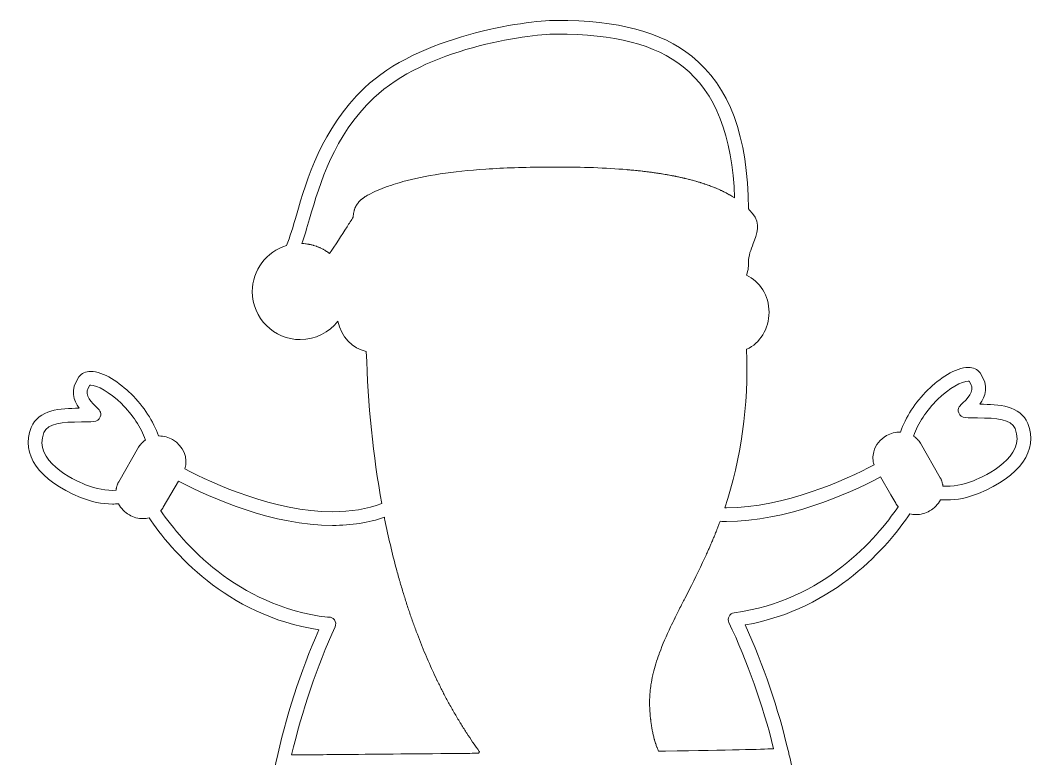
# Model space of a CAD drawing. Header units: inches. Extents: x 228 to 5960, y -2302 to -118.
# Drawn here: x 2668 to 3412, y -657 to -118 of the extents above; entities that cross this region are included whole.
import ezdxf

# ---------------------------------------------------------------- set-up
doc = ezdxf.new("R2010")
doc.units = ezdxf.units.IN
doc.header["$MEASUREMENT"] = 0
doc.layers.add('Layer 1', color=7, linetype='Continuous')

# ---------------------------------------------------------------- blocks, each defined once
blk = doc.blocks.new('block 57')
at = {"layer": 'Layer 1', "lineweight": 0}
for points, knots in [([(3403.95, -411.9), (3398.6, -398.72), (3382.55, -398.03), (3369.06, -397.86), (3372.95, -392.4), (3375.85, -384.36), (3369.19, -375.03), (3367.32, -372.42), (3364.25, -370.98), (3360.54, -370.98), (3351.45, -370.98), (3339.15, -379.21), (3330.99, -387.36), (3321.7, -396.66), (3314.72, -407.44), (3311, -418.14), (3307.46, -418.08), (3303.84, -418.98), (3300.69, -420.8), (3296.14, -423.41), (3292.78, -427.68), (3291.48, -432.51), (3290.59, -435.78), (3290.69, -439.11), (3291.71, -442.16), (3270.75, -453.1), (3226.1, -473.42), (3183.89, -473.42), (3183.5, -473.42), (3183.12, -473.41), (3182.73, -473.41), (3194.76, -437.37), (3199.96, -399.4), (3198.63, -357.7), (3208.41, -353.34), (3214.96, -342.81), (3214.96, -330.71), (3214.96, -318.53), (3208.19, -307.99), (3198.54, -303.68), (3199.95, -299.9), (3199.96, -296.02), (3199.96, -294.23), (3199.96, -289.33), (3201.72, -284.87), (3203.42, -280.56), (3206.11, -273.73), (3209.16, -266), (3202.98, -258.57), (3202.04, -257.46), (3201.03, -256.36), (3199.95, -255.27), (3199.68, -202.25), (3186.11, -165.73), (3158.49, -143.67), (3136.18, -125.84), (3104.82, -117.54), (3059.79, -117.54), (3036.02, -117.54), (2958.6, -129.23), (2919.4, -166.88), (2887.97, -197.09), (2877.41, -233.32), (2869.71, -259.77), (2867.22, -268.33), (2865.03, -275.79), (2862.53, -281.96), (2847.86, -286.34), (2837.48, -300.06), (2837.48, -315.59), (2837.48, -334.92), (2853.22, -350.65), (2872.56, -350.65), (2883.71, -350.65), (2893.66, -345.41), (2900.09, -337.28), (2902.42, -348.49), (2910.58, -357.24), (2920.81, -359.33), (2921.98, -398.39), (2925.77, -435.72), (2932.08, -470.44), (2921.37, -474.36), (2909.29, -476.35), (2896.1, -476.35), (2853.88, -476.35), (2809.22, -456.02), (2788.27, -445.09), (2790.84, -437.36), (2787.25, -428.29), (2779.31, -423.72), (2776.26, -421.96), (2772.82, -421.03), (2769.38, -421.03), (2769.24, -421.03), (2769.11, -421.04), (2768.98, -421.04), (2765.25, -410.35), (2758.28, -399.58), (2749.01, -390.32), (2740.86, -382.15), (2728.55, -373.91), (2719.45, -373.91), (2715.75, -373.91), (2712.68, -375.34), (2710.81, -377.95), (2704.15, -387.29), (2707.05, -395.33), (2710.94, -400.78), (2697.43, -400.94), (2681.39, -401.66), (2676.05, -414.83), (2668.09, -434.43), (2681.54, -453.53), (2712.02, -465.92), (2719.89, -469.12), (2727.72, -470.74), (2735.29, -470.74), (2736.84, -470.74), (2738.37, -470.67), (2739.88, -470.53), (2741.58, -473.87), (2744.27, -476.73), (2747.69, -478.7), (2750.76, -480.46), (2754.2, -481.39), (2757.63, -481.39), (2759.18, -481.39), (2760.71, -481.2), (2762.17, -480.83), (2778.19, -504.57), (2818.09, -552.09), (2886.08, -562.59), (2872.8, -593.01), (2861.98, -626.46), (2854.67, -659.8), (2854.67, -659.8), (2854.67, -659.8), (2854.66, -659.8), (2849.23, -684.51), (2845.79, -708.72), (2844.43, -731.76), (2843.99, -739.13), (2843.77, -746.39), (2843.77, -753.4), (2843.77, -755.07), (2843.79, -756.72), (2843.81, -758.35), (2844.47, -802.28), (2877.48, -842.44), (2932.29, -866.24), (2932.29, -866.24), (2944.46, -989.46), (2944.46, -989.46), (2944.46, -989.46), (2933.95, -989.46), (2933.95, -989.46), (2932.47, -989.46), (2931.07, -990.11), (2930.12, -991.24), (2929.17, -992.38), (2928.77, -993.87), (2929.02, -995.32), (2929.02, -995.32), (2935.56, -1032.54), (2935.56, -1032.54), (2935.56, -1032.54), (2850.87, -1072.95), (2850.87, -1072.95), (2848.77, -1073.95), (2847.64, -1076.29), (2848.15, -1078.56), (2848.67, -1080.84), (2850.69, -1082.46), (2853.03, -1082.46), (2853.03, -1082.46), (3000.49, -1082.46), (3000.49, -1082.46), (3003.1, -1082.46), (3005.27, -1080.45), (3005.47, -1077.85), (3005.47, -1077.85), (3011.95, -994.85), (3011.95, -994.85), (3012.06, -993.46), (3011.59, -992.09), (3010.64, -991.06), (3009.69, -990.04), (3008.36, -989.46), (3006.97, -989.46), (3006.97, -989.46), (3003.39, -989.46), (3003.39, -989.46), (3003.39, -989.46), (3026.12, -887.16), (3026.12, -887.16), (3032.38, -887.46), (3038.66, -887.56), (3044.95, -887.46), (3053.69, -887.33), (3062.43, -886.82), (3071, -885.95), (3071, -885.95), (3081.22, -989.46), (3081.22, -989.46), (3081.22, -989.46), (3077.81, -989.46), (3077.81, -989.46), (3076.42, -989.46), (3075.08, -990.04), (3074.14, -991.06), (3073.19, -992.09), (3072.72, -993.46), (3072.82, -994.85), (3072.82, -994.85), (3079.3, -1077.85), (3079.3, -1077.85), (3079.51, -1080.45), (3081.68, -1082.46), (3084.29, -1082.46), (3084.29, -1082.46), (3231.74, -1082.46), (3231.74, -1082.46), (3231.75, -1082.46), (3231.75, -1082.46), (3231.76, -1082.46), (3234.52, -1082.46), (3236.76, -1080.22), (3236.76, -1077.46), (3236.76, -1075.36), (3235.46, -1073.56), (3233.62, -1072.82), (3233.62, -1072.82), (3149.21, -1032.54), (3149.21, -1032.54), (3149.21, -1032.54), (3155.75, -995.33), (3155.75, -995.33), (3156.01, -993.87), (3155.61, -992.38), (3154.66, -991.25), (3153.71, -990.11), (3152.31, -989.46), (3150.83, -989.46), (3150.83, -989.46), (3140.15, -989.46), (3140.15, -989.46), (3140.15, -989.46), (3169.74, -856.31), (3169.74, -856.31), (3216.37, -830.43), (3242.71, -792.65), (3242.1, -752.39), (3241.97, -743.68), (3241.55, -734.69), (3240.84, -725.67), (3239.92, -713.8), (3238.51, -701.79), (3236.62, -689.7), (3234.73, -677.62), (3232.36, -665.46), (3229.53, -653.32), (3229.49, -653.02), (3229.43, -652.73), (3229.33, -652.46), (3221.64, -619.67), (3210.94, -588.29), (3197.51, -559.06), (3263.38, -547.46), (3302.17, -501.11), (3317.83, -477.89), (3319.29, -478.26), (3320.82, -478.46), (3322.37, -478.46), (3325.81, -478.46), (3329.25, -477.52), (3332.3, -475.76), (3335.73, -473.8), (3338.43, -470.93), (3340.13, -467.58), (3341.64, -467.72), (3343.17, -467.79), (3344.72, -467.79), (3352.28, -467.79), (3360.11, -466.17), (3367.98, -462.98), (3398.47, -450.6), (3411.91, -431.51), (3403.95, -411.9)], [0, 0, 0, 0, 1, 1, 1, 2, 2, 2, 3, 3, 3, 4, 4, 4, 5, 5, 5, 6, 6, 6, 7, 7, 7, 8, 8, 8, 9, 9, 9, 10, 10, 10, 11, 11, 11, 12, 12, 12, 13, 13, 13, 14, 14, 14, 15, 15, 15, 16, 16, 16, 17, 17, 17, 18, 18, 18, 19, 19, 19, 20, 20, 20, 21, 21, 21, 22, 22, 22, 23, 23, 23, 24, 24, 24, 25, 25, 25, 26, 26, 26, 27, 27, 27, 28, 28, 28, 29, 29, 29, 30, 30, 30, 31, 31, 31, 32, 32, 32, 33, 33, 33, 34, 34, 34, 35, 35, 35, 36, 36, 36, 37, 37, 37, 38, 38, 38, 39, 39, 39, 40, 40, 40, 41, 41, 41, 42, 42, 42, 43, 43, 43, 44, 44, 44, 45, 45, 45, 46, 46, 46, 47, 47, 47, 48, 48, 48, 49, 49, 49, 50, 50, 50, 51, 51, 51, 52, 52, 52, 53, 53, 53, 54, 54, 54, 55, 55, 55, 56, 56, 56, 57, 57, 57, 58, 58, 58, 59, 59, 59, 60, 60, 60, 61, 61, 61, 62, 62, 62, 63, 63, 63, 64, 64, 64, 65, 65, 65, 66, 66, 66, 67, 67, 67, 68, 68, 68, 69, 69, 69, 70, 70, 70, 71, 71, 71, 72, 72, 72, 73, 73, 73, 74, 74, 74, 75, 75, 75, 76, 76, 76, 77, 77, 77, 78, 78, 78, 79, 79, 79, 80, 80, 80, 81, 81, 81, 82, 82, 82, 83, 83, 83, 84, 84, 84, 85, 85, 85, 86, 86, 86, 87, 87, 87, 88, 88, 88, 89, 89, 89, 90, 90, 90, 91, 91, 91, 92, 92, 92, 93, 93, 93, 94, 94, 94, 95, 95, 95, 96, 96, 96, 96]), ([(2922.28, -244.91), (2921.8, -245.16), (2921.34, -245.42), (2920.9, -245.68), (2920.75, -245.77), (2920.61, -245.86), (2920.47, -245.95), (2920.17, -246.13), (2919.88, -246.31), (2919.6, -246.5), (2919.44, -246.61), (2919.28, -246.72), (2919.13, -246.83), (2918.88, -247.01), (2918.63, -247.18), (2918.4, -247.36), (2918.24, -247.48), (2918.09, -247.61), (2917.93, -247.73), (2917.71, -247.9), (2917.5, -248.08), (2917.29, -248.25), (2917.14, -248.39), (2916.99, -248.52), (2916.84, -248.66), (2916.65, -248.84), (2916.46, -249.01), (2916.28, -249.19), (2916.14, -249.33), (2916, -249.48), (2915.86, -249.63), (2915.69, -249.81), (2915.52, -249.99), (2915.36, -250.17), (2915.23, -250.32), (2915.1, -250.47), (2914.97, -250.63), (2914.82, -250.81), (2914.67, -251), (2914.53, -251.19), (2914.41, -251.35), (2914.29, -251.51), (2914.18, -251.67), (2914.05, -251.86), (2913.92, -252.05), (2913.8, -252.25), (2913.69, -252.41), (2913.58, -252.58), (2913.48, -252.75), (2913.37, -252.95), (2913.26, -253.15), (2913.16, -253.35), (2913.06, -253.52), (2912.97, -253.69), (2912.88, -253.87), (2912.78, -254.07), (2912.7, -254.28), (2912.61, -254.49), (2912.53, -254.67), (2912.45, -254.84), (2912.38, -255.02), (2912.29, -255.24), (2912.22, -255.48), (2912.14, -255.7), (2912.08, -255.87), (2912.02, -256.04), (2911.97, -256.21), (2911.85, -256.6), (2911.75, -257), (2911.66, -257.41), (2911.62, -257.58), (2911.6, -257.77), (2911.57, -257.95), (2911.52, -258.19), (2911.47, -258.43), (2911.44, -258.68), (2911.41, -258.87), (2911.4, -259.08), (2911.38, -259.28), (2911.35, -259.51), (2911.33, -259.75), (2911.31, -259.99), (2911.3, -260.19), (2911.3, -260.4), (2911.29, -260.61), (2911.29, -260.79), (2911.27, -260.96), (2911.27, -261.15), (2909.84, -263.35), (2908.3, -265.8), (2906.69, -268.36), (2902.69, -274.69), (2898.27, -281.71), (2893.87, -287.71), (2893.78, -287.65), (2893.68, -287.59), (2893.59, -287.52), (2893.05, -287.11), (2892.49, -286.72), (2891.93, -286.35), (2891.79, -286.25), (2891.65, -286.16), (2891.5, -286.07), (2890.84, -285.64), (2890.17, -285.24), (2889.48, -284.86), (2889.32, -284.78), (2889.17, -284.7), (2889.02, -284.62), (2888.42, -284.3), (2887.81, -284), (2887.2, -283.72), (2887.05, -283.65), (2886.9, -283.58), (2886.76, -283.51), (2886.04, -283.19), (2885.31, -282.9), (2884.57, -282.63), (2884.4, -282.57), (2884.24, -282.51), (2884.07, -282.46), (2883.42, -282.23), (2882.77, -282.02), (2882.11, -281.84), (2881.97, -281.8), (2881.83, -281.75), (2881.68, -281.71), (2880.92, -281.5), (2880.15, -281.33), (2879.37, -281.17), (2879.2, -281.14), (2879.02, -281.11), (2878.85, -281.07), (2878.16, -280.95), (2877.47, -280.84), (2876.78, -280.76), (2876.64, -280.74), (2876.51, -280.72), (2876.37, -280.7), (2875.58, -280.62), (2874.78, -280.56), (2873.98, -280.53), (2873.91, -280.52), (2873.84, -280.51), (2873.77, -280.51), (2875.65, -275.14), (2877.39, -269.16), (2879.31, -262.56), (2887.11, -235.78), (2896.82, -202.45), (2926.33, -174.1), (2963.31, -138.57), (3037.1, -127.54), (3059.79, -127.54), (3102.43, -127.54), (3131.81, -135.15), (3152.25, -151.48), (3175.97, -170.42), (3188.29, -201.78), (3189.8, -247.17), (3189.25, -246.81), (3188.69, -246.47), (3188.12, -246.12), (3187.99, -246.04), (3187.86, -245.96), (3187.72, -245.88), (3187.25, -245.6), (3186.77, -245.32), (3186.29, -245.04), (3186.07, -244.92), (3185.85, -244.8), (3185.63, -244.68), (3185.22, -244.45), (3184.8, -244.22), (3184.38, -243.99), (3184.13, -243.86), (3183.89, -243.73), (3183.64, -243.6), (3183.22, -243.38), (3182.79, -243.16), (3182.36, -242.95), (3182.12, -242.83), (3181.88, -242.7), (3181.63, -242.58), (3181.16, -242.35), (3180.67, -242.12), (3180.19, -241.89), (3179.98, -241.79), (3179.78, -241.69), (3179.57, -241.6), (3178.87, -241.28), (3178.17, -240.96), (3177.45, -240.65), (3177.37, -240.61), (3177.3, -240.58), (3177.22, -240.55), (3176.58, -240.27), (3175.92, -240), (3175.26, -239.72), (3175.02, -239.62), (3174.77, -239.53), (3174.52, -239.43), (3174.02, -239.23), (3173.51, -239.02), (3172.99, -238.83), (3172.71, -238.72), (3172.42, -238.61), (3172.13, -238.5), (3171.64, -238.31), (3171.13, -238.13), (3170.62, -237.95), (3170.33, -237.84), (3170.04, -237.73), (3169.75, -237.63), (3169.21, -237.44), (3168.66, -237.25), (3168.11, -237.07), (3167.85, -236.98), (3167.59, -236.89), (3167.32, -236.8), (3166.58, -236.55), (3165.82, -236.31), (3165.06, -236.07), (3164.99, -236.05), (3164.92, -236.02), (3164.84, -236), (3164, -235.74), (3163.15, -235.48), (3162.28, -235.23), (3162.03, -235.15), (3161.77, -235.08), (3161.51, -235.01), (3160.89, -234.83), (3160.27, -234.65), (3159.65, -234.48), (3159.33, -234.39), (3159.01, -234.31), (3158.69, -234.22), (3158.1, -234.06), (3157.52, -233.91), (3156.92, -233.76), (3156.59, -233.67), (3156.25, -233.58), (3155.91, -233.5), (3155.3, -233.35), (3154.68, -233.19), (3154.06, -233.05), (3153.74, -232.97), (3153.43, -232.89), (3153.11, -232.82), (3152.36, -232.64), (3151.6, -232.47), (3150.83, -232.3), (3150.64, -232.25), (3150.45, -232.21), (3150.25, -232.17), (3149.29, -231.95), (3148.31, -231.74), (3147.32, -231.54), (3147.08, -231.49), (3146.84, -231.45), (3146.6, -231.4), (3145.85, -231.25), (3145.09, -231.09), (3144.32, -230.95), (3143.97, -230.88), (3143.61, -230.81), (3143.26, -230.75), (3142.59, -230.62), (3141.9, -230.5), (3141.22, -230.37), (3140.84, -230.31), (3140.46, -230.24), (3140.08, -230.18), (3139.39, -230.06), (3138.7, -229.94), (3138, -229.82), (3138, -229.82), (3136.89, -229.64), (3136.89, -229.64), (3136.11, -229.51), (3135.31, -229.39), (3134.52, -229.27), (3134.23, -229.22), (3133.94, -229.18), (3133.65, -229.13), (3132.55, -228.97), (3131.45, -228.81), (3130.33, -228.66), (3130.16, -228.63), (3129.99, -228.61), (3129.82, -228.59), (3128.88, -228.46), (3127.93, -228.33), (3126.96, -228.21), (3126.58, -228.16), (3126.2, -228.12), (3125.82, -228.07), (3125.05, -227.97), (3124.28, -227.88), (3123.5, -227.79), (3123.07, -227.74), (3122.63, -227.69), (3122.2, -227.64), (3121.44, -227.56), (3120.69, -227.47), (3119.92, -227.39), (3119.49, -227.34), (3119.05, -227.3), (3118.61, -227.25), (3117.8, -227.17), (3116.98, -227.09), (3116.15, -227.01), (3115.76, -226.97), (3115.37, -226.93), (3114.98, -226.89), (3113.8, -226.78), (3112.61, -226.68), (3111.41, -226.57), (3111.38, -226.57), (3111.34, -226.57), (3111.3, -226.56), (3111.22, -226.55), (3111.14, -226.54), (3111.06, -226.54), (3095.77, -225.25), (3078.88, -224.62), (3059.43, -224.62), (3057.03, -224.62), (3054.66, -224.63), (3052.33, -224.64), (3036.03, -224.76), (3021.48, -225.26), (3008.02, -226.18), (2983.79, -227.84), (2963.76, -230.85), (2947.51, -235.31), (2945.07, -235.98), (2942.72, -236.68), (2940.45, -237.41), (2938.94, -237.9), (2937.47, -238.4), (2936.03, -238.92), (2931, -240.74), (2926.42, -242.73), (2922.28, -244.91)], [0, 0, 0, 0, 1, 1, 1, 2, 2, 2, 3, 3, 3, 4, 4, 4, 5, 5, 5, 6, 6, 6, 7, 7, 7, 8, 8, 8, 9, 9, 9, 10, 10, 10, 11, 11, 11, 12, 12, 12, 13, 13, 13, 14, 14, 14, 15, 15, 15, 16, 16, 16, 17, 17, 17, 18, 18, 18, 19, 19, 19, 20, 20, 20, 21, 21, 21, 22, 22, 22, 23, 23, 23, 24, 24, 24, 25, 25, 25, 26, 26, 26, 27, 27, 27, 28, 28, 28, 29, 29, 29, 30, 30, 30, 31, 31, 31, 32, 32, 32, 33, 33, 33, 34, 34, 34, 35, 35, 35, 36, 36, 36, 37, 37, 37, 38, 38, 38, 39, 39, 39, 40, 40, 40, 41, 41, 41, 42, 42, 42, 43, 43, 43, 44, 44, 44, 45, 45, 45, 46, 46, 46, 47, 47, 47, 48, 48, 48, 49, 49, 49, 50, 50, 50, 51, 51, 51, 52, 52, 52, 53, 53, 53, 54, 54, 54, 55, 55, 55, 56, 56, 56, 57, 57, 57, 58, 58, 58, 59, 59, 59, 60, 60, 60, 61, 61, 61, 62, 62, 62, 63, 63, 63, 64, 64, 64, 65, 65, 65, 66, 66, 66, 67, 67, 67, 68, 68, 68, 69, 69, 69, 70, 70, 70, 71, 71, 71, 72, 72, 72, 73, 73, 73, 74, 74, 74, 75, 75, 75, 76, 76, 76, 77, 77, 77, 78, 78, 78, 79, 79, 79, 80, 80, 80, 81, 81, 81, 82, 82, 82, 83, 83, 83, 84, 84, 84, 85, 85, 85, 86, 86, 86, 87, 87, 87, 88, 88, 88, 89, 89, 89, 90, 90, 90, 91, 91, 91, 92, 92, 92, 93, 93, 93, 94, 94, 94, 95, 95, 95, 96, 96, 96, 97, 97, 97, 98, 98, 98, 99, 99, 99, 100, 100, 100, 101, 101, 101, 102, 102, 102, 103, 103, 103, 104, 104, 104, 105, 105, 105, 106, 106, 106, 107, 107, 107, 108, 108, 108, 109, 109, 109, 110, 110, 110, 111, 111, 111, 112, 112, 112, 113, 113, 113, 114, 114, 114, 115, 115, 115, 115]), ([(2759.1, -424.24), (2758.79, -424.46), (2758.49, -424.69), (2758.2, -424.92), (2758.04, -425.06), (2757.88, -425.2), (2757.72, -425.34), (2757.45, -425.58), (2757.19, -425.83), (2756.93, -426.09), (2756.79, -426.24), (2756.64, -426.38), (2756.5, -426.54), (2756.24, -426.83), (2756, -427.13), (2755.75, -427.43), (2755.64, -427.57), (2755.53, -427.71), (2755.42, -427.85), (2755.09, -428.31), (2754.77, -428.78), (2754.48, -429.28), (2754.48, -429.28), (2740.02, -454.44), (2740.02, -454.44), (2739.76, -454.89), (2739.52, -455.36), (2739.31, -455.83), (2739.24, -455.99), (2739.18, -456.16), (2739.11, -456.32), (2738.98, -456.64), (2738.85, -456.96), (2738.74, -457.29), (2738.67, -457.48), (2738.62, -457.68), (2738.56, -457.88), (2738.47, -458.18), (2738.39, -458.48), (2738.32, -458.79), (2738.27, -459), (2738.23, -459.22), (2738.19, -459.43), (2738.13, -459.73), (2738.08, -460.04), (2738.04, -460.34), (2738.02, -460.45), (2738, -460.55), (2737.99, -460.65), (2730.97, -461.12), (2723.42, -459.76), (2715.78, -456.66), (2706.53, -452.9), (2677.01, -439.04), (2685.31, -418.59), (2688.17, -411.56), (2698.5, -410.91), (2712.79, -410.77), (2715.74, -410.74), (2718.81, -410.7), (2721.7, -410.55), (2723.92, -410.42), (2725.75, -409.1), (2726.47, -407.1), (2727.7, -403.71), (2725.34, -401.5), (2723.44, -399.73), (2717.47, -394.15), (2714.79, -389.77), (2718.8, -383.97), (2718.92, -383.94), (2719.13, -383.91), (2719.45, -383.91), (2723.89, -383.91), (2733.51, -388.95), (2741.94, -397.39), (2750.06, -405.51), (2756.17, -414.82), (2759.42, -423.99), (2759.31, -424.07), (2759.21, -424.16), (2759.1, -424.24)], [0, 0, 0, 0, 1, 1, 1, 2, 2, 2, 3, 3, 3, 4, 4, 4, 5, 5, 5, 6, 6, 6, 7, 7, 7, 8, 8, 8, 9, 9, 9, 10, 10, 10, 11, 11, 11, 12, 12, 12, 13, 13, 13, 14, 14, 14, 15, 15, 15, 16, 16, 16, 17, 17, 17, 18, 18, 18, 19, 19, 19, 20, 20, 20, 21, 21, 21, 22, 22, 22, 23, 23, 23, 24, 24, 24, 25, 25, 25, 26, 26, 26, 27, 27, 27, 27]), ([(3364.22, -453.72), (3356.57, -456.82), (3349.02, -458.18), (3342, -457.7), (3341.99, -457.61), (3341.97, -457.53), (3341.96, -457.44), (3341.92, -457.13), (3341.87, -456.83), (3341.81, -456.52), (3341.77, -456.31), (3341.73, -456.1), (3341.68, -455.89), (3341.61, -455.58), (3341.52, -455.27), (3341.43, -454.96), (3341.37, -454.77), (3341.32, -454.57), (3341.26, -454.38), (3341.15, -454.05), (3341.02, -453.72), (3340.88, -453.39), (3340.82, -453.24), (3340.76, -453.08), (3340.69, -452.92), (3340.48, -452.44), (3340.24, -451.97), (3339.98, -451.52), (3339.98, -451.52), (3325.5, -426.34), (3325.5, -426.34), (3325.22, -425.85), (3324.9, -425.38), (3324.57, -424.92), (3324.46, -424.77), (3324.34, -424.64), (3324.23, -424.5), (3323.99, -424.19), (3323.75, -423.89), (3323.49, -423.6), (3323.35, -423.45), (3323.2, -423.31), (3323.06, -423.16), (3322.8, -422.9), (3322.53, -422.64), (3322.26, -422.4), (3322.11, -422.26), (3321.95, -422.13), (3321.79, -422), (3321.49, -421.75), (3321.18, -421.52), (3320.87, -421.29), (3320.76, -421.22), (3320.67, -421.13), (3320.56, -421.06), (3323.82, -411.9), (3329.92, -402.58), (3338.06, -394.44), (3346.49, -386.01), (3356.1, -380.98), (3360.54, -380.98), (3360.86, -380.98), (3361.07, -381.01), (3361.19, -381.04), (3365.21, -386.84), (3362.53, -391.23), (3356.55, -396.81), (3354.75, -398.48), (3352.29, -400.78), (3353.53, -404.18), (3354.26, -406.18), (3356.1, -407.5), (3358.31, -407.61), (3361.22, -407.77), (3364.31, -407.8), (3367.31, -407.84), (3381.54, -408), (3391.84, -408.65), (3394.69, -415.66), (3402.99, -436.12), (3373.47, -449.96), (3364.22, -453.72)], [0, 0, 0, 0, 1, 1, 1, 2, 2, 2, 3, 3, 3, 4, 4, 4, 5, 5, 5, 6, 6, 6, 7, 7, 7, 8, 8, 8, 9, 9, 9, 10, 10, 10, 11, 11, 11, 12, 12, 12, 13, 13, 13, 14, 14, 14, 15, 15, 15, 16, 16, 16, 17, 17, 17, 18, 18, 18, 19, 19, 19, 20, 20, 20, 21, 21, 21, 22, 22, 22, 23, 23, 23, 24, 24, 24, 25, 25, 25, 26, 26, 26, 27, 27, 27, 27]), ([(3189.48, -550.2), (3187.9, -550.41), (3186.52, -551.37), (3185.76, -552.77), (3185, -554.18), (3184.96, -555.86), (3185.65, -557.3), (3199.16, -585.6), (3210.41, -617.34), (3218.32, -649.44), (3208.93, -649.86), (3187.09, -650.43), (3139.31, -651.13), (3139.11, -651.14), (3138.91, -651.14), (3138.71, -651.14), (3137.25, -651.16), (3135.78, -651.18), (3134.28, -651.21), (3134.27, -651.18), (3134.25, -651.16), (3134.24, -651.14), (3133.9, -650.37), (3133.57, -649.57), (3133.25, -648.74), (3133.2, -648.6), (3133.14, -648.45), (3133.08, -648.3), (3132.77, -647.49), (3132.48, -646.65), (3132.2, -645.79), (3132.14, -645.62), (3132.09, -645.46), (3132.04, -645.29), (3131.76, -644.41), (3131.48, -643.5), (3131.23, -642.57), (3131.19, -642.44), (3131.16, -642.32), (3131.13, -642.19), (3130.87, -641.24), (3130.63, -640.26), (3130.39, -639.25), (3130.38, -639.2), (3130.37, -639.15), (3130.36, -639.09), (3130.12, -638.07), (3129.91, -637.01), (3129.7, -635.93), (3129.67, -635.76), (3129.63, -635.59), (3129.6, -635.42), (3129.41, -634.37), (3129.23, -633.3), (3129.06, -632.2), (3129.03, -632), (3129, -631.79), (3128.97, -631.59), (3128.8, -630.48), (3128.65, -629.35), (3128.51, -628.19), (3128.49, -628.02), (3128.47, -627.84), (3128.45, -627.67), (3128.31, -626.45), (3128.17, -625.2), (3128.06, -623.92), (3127.57, -618.42), (3127.6, -613.1), (3128.09, -607.89), (3128.25, -606.15), (3128.46, -604.42), (3128.72, -602.71), (3129.08, -600.32), (3129.53, -597.94), (3130.07, -595.58), (3130.16, -595.19), (3130.25, -594.79), (3130.34, -594.4), (3131.46, -589.69), (3132.91, -585.02), (3134.62, -580.31), (3134.72, -580.02), (3134.83, -579.73), (3134.94, -579.44), (3137.24, -573.23), (3140, -566.96), (3143.08, -560.5), (3144.08, -558.38), (3145.12, -556.24), (3146.2, -554.07), (3146.28, -553.91), (3146.35, -553.75), (3146.43, -553.59), (3147.39, -551.66), (3148.37, -549.7), (3149.38, -547.72), (3150.11, -546.27), (3150.86, -544.79), (3151.62, -543.3), (3152.22, -542.12), (3152.83, -540.94), (3153.44, -539.73), (3153.44, -539.73), (3153.48, -539.67), (3153.48, -539.67), (3153.48, -539.67), (3155.1, -536.48), (3155.1, -536.48), (3159.31, -528.22), (3163.79, -519.36), (3168.11, -509.98), (3168.68, -508.74), (3169.24, -507.51), (3169.79, -506.28), (3169.97, -505.89), (3170.14, -505.51), (3170.31, -505.12), (3170.68, -504.28), (3171.05, -503.45), (3171.42, -502.63), (3171.62, -502.17), (3171.81, -501.72), (3172.01, -501.26), (3172.33, -500.51), (3172.66, -499.76), (3172.98, -499.02), (3173.18, -498.53), (3173.39, -498.05), (3173.59, -497.57), (3173.89, -496.86), (3174.19, -496.14), (3174.48, -495.43), (3174.69, -494.94), (3174.89, -494.46), (3175.09, -493.97), (3175.38, -493.26), (3175.66, -492.56), (3175.94, -491.85), (3176.14, -491.38), (3176.33, -490.9), (3176.52, -490.42), (3176.8, -489.7), (3177.09, -488.98), (3177.37, -488.26), (3177.54, -487.81), (3177.72, -487.36), (3177.89, -486.91), (3178.2, -486.09), (3178.51, -485.28), (3178.82, -484.46), (3178.95, -484.11), (3179.08, -483.76), (3179.21, -483.42), (3179.22, -483.39), (3179.23, -483.37), (3179.24, -483.35), (3180.78, -483.4), (3182.33, -483.42), (3183.89, -483.42), (3227.18, -483.42), (3271.45, -464.07), (3296.43, -450.99), (3296.43, -450.99), (3303.91, -463.98), (3303.91, -463.98), (3303.91, -463.98), (3307.48, -470.18), (3307.48, -470.18), (3307.49, -470.19), (3307.49, -470.2), (3307.5, -470.2), (3307.72, -470.59), (3307.97, -470.97), (3308.23, -471.34), (3308.29, -471.44), (3308.36, -471.54), (3308.44, -471.63), (3308.69, -471.98), (3308.95, -472.31), (3309.22, -472.63), (3309.24, -472.65), (3309.26, -472.68), (3309.28, -472.7), (3293.75, -495.58), (3255.09, -541.25), (3189.48, -550.2)], [0, 0, 0, 0, 1, 1, 1, 2, 2, 2, 3, 3, 3, 4, 4, 4, 5, 5, 5, 6, 6, 6, 7, 7, 7, 8, 8, 8, 9, 9, 9, 10, 10, 10, 11, 11, 11, 12, 12, 12, 13, 13, 13, 14, 14, 14, 15, 15, 15, 16, 16, 16, 17, 17, 17, 18, 18, 18, 19, 19, 19, 20, 20, 20, 21, 21, 21, 22, 22, 22, 23, 23, 23, 24, 24, 24, 25, 25, 25, 26, 26, 26, 27, 27, 27, 28, 28, 28, 29, 29, 29, 30, 30, 30, 31, 31, 31, 32, 32, 32, 33, 33, 33, 34, 34, 34, 35, 35, 35, 36, 36, 36, 37, 37, 37, 38, 38, 38, 39, 39, 39, 40, 40, 40, 41, 41, 41, 42, 42, 42, 43, 43, 43, 44, 44, 44, 45, 45, 45, 46, 46, 46, 47, 47, 47, 48, 48, 48, 49, 49, 49, 50, 50, 50, 51, 51, 51, 52, 52, 52, 53, 53, 53, 54, 54, 54, 55, 55, 55, 56, 56, 56, 57, 57, 57, 58, 58, 58, 59, 59, 59, 60, 60, 60, 61, 61, 61, 62, 62, 62, 62]), ([(2898.01, -560.38), (2898.77, -558.7), (2898.55, -556.75), (2897.44, -555.29), (2896.49, -554.03), (2895.01, -553.31), (2893.46, -553.31), (2893.2, -553.31), (2892.95, -553.33), (2892.69, -553.37), (2892.63, -553.38), (2892.57, -553.39), (2892.52, -553.39), (2825.74, -545.12), (2786.48, -498.85), (2770.73, -475.64), (2770.75, -475.62), (2770.77, -475.59), (2770.79, -475.57), (2771.06, -475.25), (2771.32, -474.92), (2771.57, -474.58), (2771.64, -474.48), (2771.71, -474.39), (2771.77, -474.3), (2772.04, -473.92), (2772.29, -473.54), (2772.51, -473.14), (2772.51, -473.14), (2783.57, -453.93), (2783.57, -453.93), (2808.54, -467), (2852.81, -486.35), (2896.1, -486.35), (2909.84, -486.35), (2922.55, -484.35), (2933.96, -480.39), (2934.11, -481.13), (2934.26, -481.87), (2934.41, -482.6), (2936.85, -494.7), (2939.67, -506.7), (2942.78, -518.24), (2943.63, -521.41), (2944.51, -524.55), (2945.41, -527.66), (2945.46, -527.83), (2945.51, -528.01), (2945.56, -528.18), (2946.43, -531.17), (2947.32, -534.14), (2948.23, -537.09), (2948.31, -537.36), (2948.39, -537.63), (2948.48, -537.9), (2949.37, -540.77), (2950.28, -543.6), (2951.21, -546.42), (2951.32, -546.75), (2951.43, -547.09), (2951.55, -547.43), (2952.46, -550.19), (2953.4, -552.92), (2954.36, -555.63), (2954.49, -556), (2954.62, -556.38), (2954.76, -556.76), (2955.71, -559.43), (2956.68, -562.07), (2957.67, -564.69), (2957.81, -565.09), (2957.96, -565.48), (2958.11, -565.87), (2959.09, -568.47), (2960.1, -571.05), (2961.13, -573.6), (2961.28, -573.99), (2961.44, -574.38), (2961.59, -574.76), (2962.62, -577.31), (2963.67, -579.83), (2964.74, -582.33), (2964.9, -582.7), (2965.06, -583.08), (2965.22, -583.45), (2966.3, -585.95), (2967.39, -588.43), (2968.5, -590.89), (2968.66, -591.23), (2968.81, -591.56), (2968.97, -591.9), (2970.1, -594.38), (2971.25, -596.83), (2972.42, -599.26), (2972.56, -599.54), (2972.7, -599.83), (2972.84, -600.12), (2974.03, -602.58), (2975.25, -605.02), (2976.48, -607.43), (2976.59, -607.65), (2976.71, -607.87), (2976.82, -608.09), (2978.09, -610.56), (2979.38, -613), (2980.69, -615.41), (2980.69, -615.41), (2980.9, -615.8), (2980.9, -615.8), (2982.26, -618.29), (2983.64, -620.76), (2985.04, -623.19), (2985.04, -623.19), (2985.05, -623.19), (2985.05, -623.2), (2986.47, -625.66), (2987.91, -628.08), (2989.37, -630.48), (2989.42, -630.56), (2989.47, -630.64), (2989.52, -630.72), (2990.93, -633.03), (2992.37, -635.32), (2993.83, -637.57), (2993.94, -637.73), (2994.04, -637.9), (2994.15, -638.07), (2995.57, -640.26), (2997.01, -642.41), (2998.46, -644.54), (2998.61, -644.76), (2998.77, -644.98), (2998.92, -645.2), (3000.35, -647.28), (3001.8, -649.32), (3003.26, -651.35), (3003.37, -651.5), (3003.48, -651.66), (3003.59, -651.81), (3003.27, -652.1), (3002.95, -652.41), (3002.66, -652.73), (2998.53, -652.78), (2994.44, -652.82), (2990.39, -652.85), (2989.83, -652.86), (2989.26, -652.87), (2988.7, -652.87), (2988.29, -652.88), (2987.88, -652.88), (2987.46, -652.88), (2954.32, -653.2), (2924.02, -653.47), (2901.68, -653.67), (2901.22, -653.67), (2900.76, -653.68), (2900.3, -653.68), (2899.45, -653.69), (2898.61, -653.7), (2897.78, -653.7), (2889.84, -653.77), (2883.07, -653.83), (2877.7, -653.88), (2872.51, -653.93), (2868.62, -653.97), (2866.24, -653.99), (2873.89, -621.65), (2884.81, -589.44), (2898.01, -560.38)], [0, 0, 0, 0, 1, 1, 1, 2, 2, 2, 3, 3, 3, 4, 4, 4, 5, 5, 5, 6, 6, 6, 7, 7, 7, 8, 8, 8, 9, 9, 9, 10, 10, 10, 11, 11, 11, 12, 12, 12, 13, 13, 13, 14, 14, 14, 15, 15, 15, 16, 16, 16, 17, 17, 17, 18, 18, 18, 19, 19, 19, 20, 20, 20, 21, 21, 21, 22, 22, 22, 23, 23, 23, 24, 24, 24, 25, 25, 25, 26, 26, 26, 27, 27, 27, 28, 28, 28, 29, 29, 29, 30, 30, 30, 31, 31, 31, 32, 32, 32, 33, 33, 33, 34, 34, 34, 35, 35, 35, 36, 36, 36, 37, 37, 37, 38, 38, 38, 39, 39, 39, 40, 40, 40, 41, 41, 41, 42, 42, 42, 43, 43, 43, 44, 44, 44, 45, 45, 45, 46, 46, 46, 47, 47, 47, 48, 48, 48, 49, 49, 49, 50, 50, 50, 51, 51, 51, 52, 52, 52, 53, 53, 53, 54, 54, 54, 55, 55, 55, 56, 56, 56, 56])]:
    blk.add_open_spline(points, degree=3, knots=knots, dxfattribs=at)

msp = doc.modelspace()

# ---------------------------------------------------------------- block references
at = {"layer": 'Layer 1'}
msp.add_blockref('block 57', (0, 0), dxfattribs=at)

doc.saveas('drawing.dxf')
